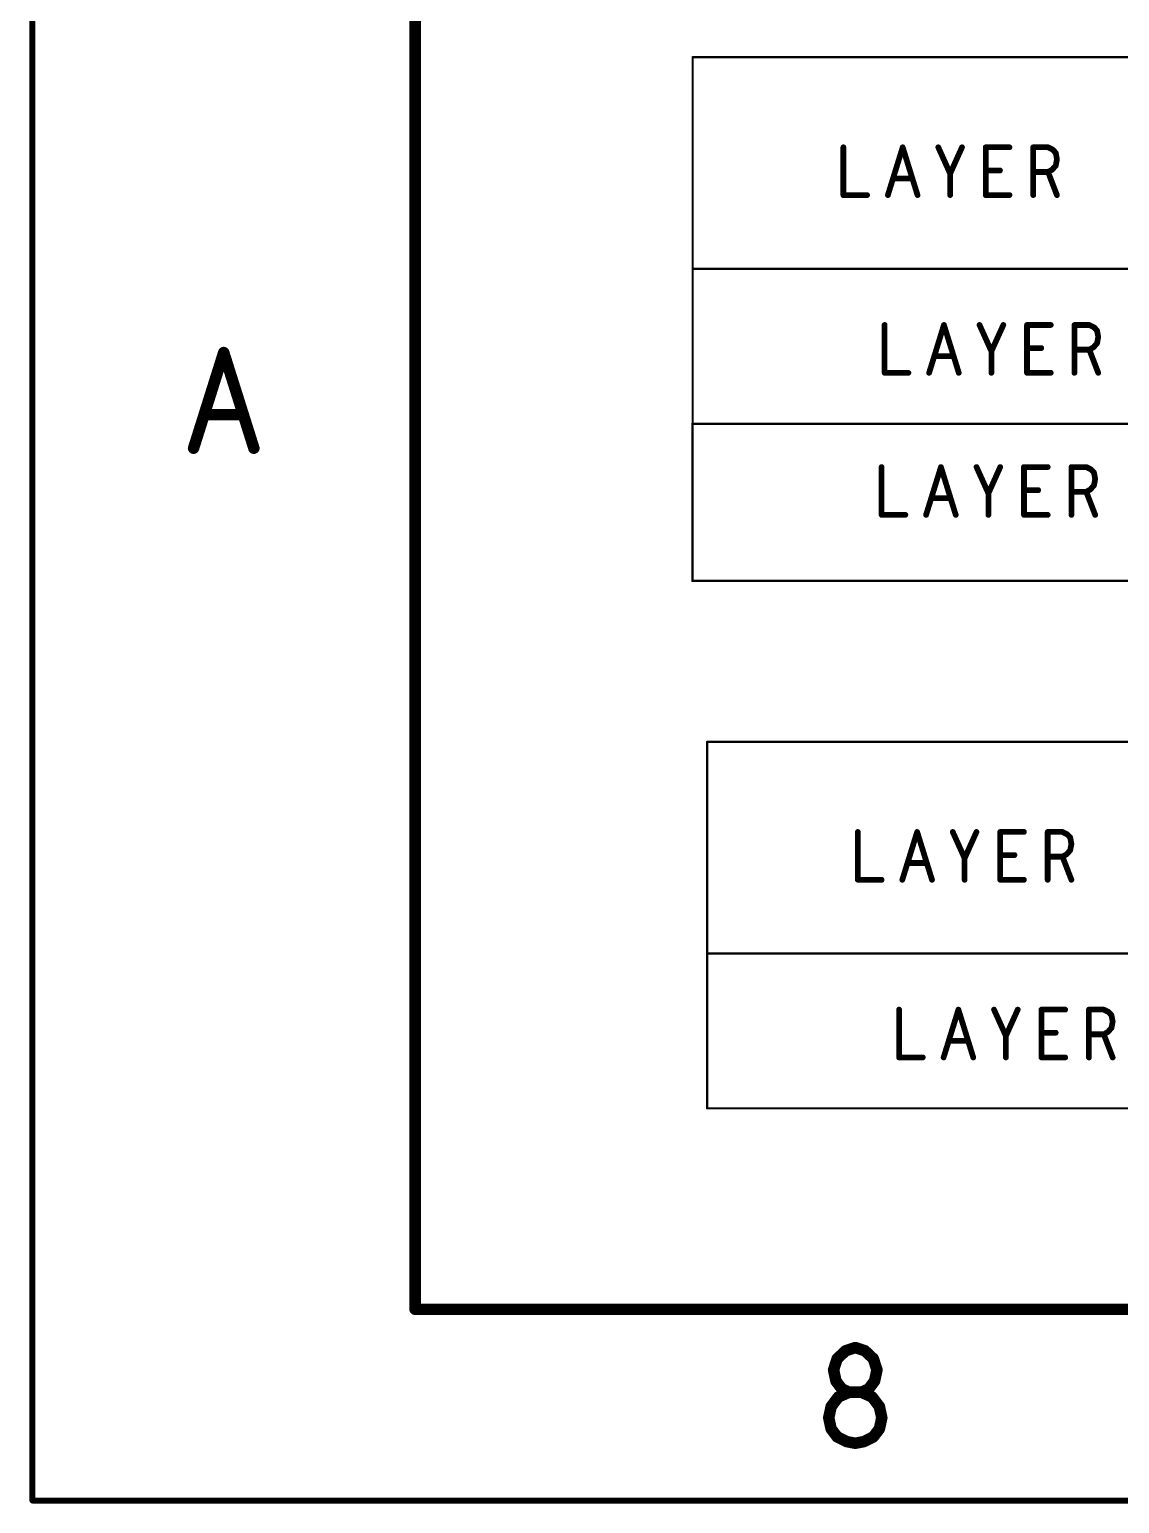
# Model space of a CAD drawing. Extents: x -14.2 to 19.9, y -5.2 to 16.9.
# Drawn here: x -14.157 to -11.309, y -5.155 to -1.303 of the extents above; entities that cross this region are included whole.
import ezdxf

# ---------------------------------------------------------------- set-up
doc = ezdxf.new("R2010")
doc.units = 0
doc.layers.get('0').update_dxf_attribs({"linetype": 'CONTINUOUS'})
doc.layers.add('FAB', color=2, linetype='CONTINUOUS')

# ---------------------------------------------------------------- blocks, each defined once
blk = doc.blocks.new('ROUND_1')
at = {"const_width": 0.003}
blk.add_lwpolyline([(-0.0015, 0, 1), (0.0015, 0, 1)], format="xyb", close=True, dxfattribs=at)
blk = doc.blocks.new('ROUND_138')
at = {"const_width": 0.015}
blk.add_lwpolyline([(-0.0075, 0, 1), (0.0075, 0, 1)], format="xyb", close=True, dxfattribs=at)
blk = doc.blocks.new('ROUND_105')
at = {"const_width": 0.0075}
blk.add_lwpolyline([(-0.00375, 0, 1), (0.00375, 0, 1)], format="xyb", close=True, dxfattribs=at)

msp = doc.modelspace()

# ---------------------------------------------------------------- linework, layer by layer
at = {"layer": 'FAB'}
for points, const_width in [([(-14.1499, -5.1472), (-14.1499, 16.8528)], 0.015), ([(-13.1499, 16.3528), (-13.1499, -4.6472)], 0.03), ([(-2.0097, -1.3757), (-12.4247, -1.3757)], 0.006), ([(-12.4247, -1.3757), (-12.4247, -2.3333)], 0.006), ([(-12.031, -1.611), (-12.031, -1.736)], 0.015), ([(-11.9147, -1.736), (-11.876, -1.611)], 0.015), ([(-11.876, -1.611), (-11.8372, -1.736)], 0.015), ([(-11.752, -1.6798), (-11.783, -1.611)], 0.015), ([(-11.721, -1.611), (-11.752, -1.6798)], 0.015), ([(-11.659, -1.736), (-11.659, -1.611)], 0.015), ([(-11.659, -1.611), (-11.597, -1.611)], 0.015), ([(-11.535, -1.736), (-11.535, -1.611)], 0.015), ([(-11.535, -1.611), (-11.4962, -1.611)], 0.015), ([(-11.4962, -1.611), (-11.4838, -1.6173)], 0.015), ([(-11.4838, -1.6173), (-11.4761, -1.6256)], 0.015), ([(-11.4761, -1.659), (-11.4854, -1.6694)], 0.015), ([(-11.4761, -1.6256), (-11.473, -1.6423)], 0.015), ([(-11.473, -1.6423), (-11.4761, -1.659)], 0.015), ([(-11.8512, -1.6923), (-11.9008, -1.6923)], 0.015), ([(-11.752, -1.736), (-11.752, -1.6798)], 0.015), ([(-11.6218, -1.6715), (-11.659, -1.6715)], 0.015), ([(-11.4962, -1.6756), (-11.535, -1.6756)], 0.015), ([(-11.4854, -1.6694), (-11.4962, -1.6756)], 0.015), ([(-11.4962, -1.6756), (-11.473, -1.736)], 0.015), ([(-12.031, -1.736), (-11.969, -1.736)], 0.015), ([(-11.597, -1.736), (-11.659, -1.736)], 0.015), ([(-12.4214, -1.9286), (-2.0084, -1.9286)], 0.006), ([(-11.9232, -2.0753), (-11.9232, -2.2003)], 0.015), ([(-11.8069, -2.2003), (-11.7682, -2.0753)], 0.015), ([(-11.7682, -2.0753), (-11.7294, -2.2003)], 0.015), ([(-11.6442, -2.144), (-11.6752, -2.0753)], 0.015), ([(-11.6131, -2.0753), (-11.6442, -2.144)], 0.015), ([(-11.5512, -2.2003), (-11.5512, -2.0753)], 0.015), ([(-11.5512, -2.0753), (-11.4891, -2.0753)], 0.015), ([(-11.4272, -2.2003), (-11.4272, -2.0753)], 0.015), ([(-11.4272, -2.0753), (-11.3884, -2.0753)], 0.015), ([(-11.3884, -2.0753), (-11.376, -2.0815)], 0.015), ([(-11.376, -2.0815), (-11.3682, -2.0898)], 0.015), ([(-11.3682, -2.1232), (-11.3775, -2.1336)], 0.015), ([(-11.3682, -2.0898), (-11.3651, -2.1065)], 0.015), ([(-11.3651, -2.1065), (-11.3682, -2.1232)], 0.015), ([(-13.7287, -2.3973), (-13.6499, -2.1473)], 0.03), ([(-13.6499, -2.1473), (-13.5711, -2.3973)], 0.03), ([(-11.7434, -2.1565), (-11.793, -2.1565)], 0.015), ([(-11.6442, -2.2003), (-11.6442, -2.144)], 0.015), ([(-11.5139, -2.1357), (-11.5512, -2.1357)], 0.015), ([(-11.3884, -2.1398), (-11.4272, -2.1398)], 0.015), ([(-11.3775, -2.1336), (-11.3884, -2.1398)], 0.015), ([(-11.3884, -2.1398), (-11.3651, -2.2003)], 0.015), ([(-11.9232, -2.2003), (-11.8611, -2.2003)], 0.015), ([(-11.4891, -2.2003), (-11.5512, -2.2003)], 0.015), ([(-13.5995, -2.3098), (-13.7003, -2.3098)], 0.03), ([(-12.4247, -2.3333), (-12.4252, -2.3333)], 0.006), ([(-12.4252, -2.3333), (-12.4252, -2.7441)], 0.006), ([(-12.4247, -2.3333), (-10.3177, -2.3333)], 0.006), ([(-11.9311, -2.4465), (-11.9311, -2.5715)], 0.015), ([(-11.8149, -2.5715), (-11.7761, -2.4465)], 0.015), ([(-11.7761, -2.4465), (-11.7374, -2.5715)], 0.015), ([(-11.6521, -2.5153), (-11.6831, -2.4465)], 0.015), ([(-11.6211, -2.4465), (-11.6521, -2.5153)], 0.015), ([(-11.5591, -2.5715), (-11.5591, -2.4465)], 0.015), ([(-11.5591, -2.4465), (-11.4971, -2.4465)], 0.015), ([(-11.4351, -2.5715), (-11.4351, -2.4465)], 0.015), ([(-11.4351, -2.4465), (-11.3964, -2.4465)], 0.015), ([(-11.3964, -2.4465), (-11.384, -2.4528)], 0.015), ([(-11.384, -2.4528), (-11.3762, -2.4611)], 0.015), ([(-11.3762, -2.4611), (-11.3731, -2.4778)], 0.015), ([(-11.5219, -2.5069), (-11.5591, -2.5069)], 0.015), ([(-11.3855, -2.5049), (-11.3964, -2.5111)], 0.015), ([(-11.3762, -2.4944), (-11.3855, -2.5049)], 0.015), ([(-11.3731, -2.4778), (-11.3762, -2.4944)], 0.015), ([(-11.7513, -2.5278), (-11.8009, -2.5278)], 0.015), ([(-11.6521, -2.5715), (-11.6521, -2.5153)], 0.015), ([(-11.3964, -2.5111), (-11.4351, -2.5111)], 0.015), ([(-11.3964, -2.5111), (-11.3731, -2.5715)], 0.015), ([(-11.9311, -2.5715), (-11.8691, -2.5715)], 0.015), ([(-11.4971, -2.5715), (-11.5591, -2.5715)], 0.015), ([(-12.4252, -2.7441), (-2.0065, -2.7441)], 0.006), ([(-1.9719, -3.1646), (-12.3869, -3.1646)], 0.006), ([(-12.3869, -3.1646), (-12.3869, -4.1222)], 0.006), ([(-11.9932, -3.4), (-11.9932, -3.525)], 0.015), ([(-11.877, -3.525), (-11.8382, -3.4)], 0.015), ([(-11.8382, -3.4), (-11.7994, -3.525)], 0.015), ([(-11.7142, -3.4687), (-11.7452, -3.4)], 0.015), ([(-11.6832, -3.4), (-11.7142, -3.4687)], 0.015), ([(-11.6212, -3.525), (-11.6212, -3.4)], 0.015), ([(-11.6212, -3.4), (-11.5592, -3.4)], 0.015), ([(-11.4972, -3.525), (-11.4972, -3.4)], 0.015), ([(-11.4972, -3.4), (-11.4585, -3.4)], 0.015), ([(-11.4585, -3.4), (-11.4461, -3.4062)], 0.015), ([(-11.4461, -3.4062), (-11.4383, -3.4146)], 0.015), ([(-11.4383, -3.4146), (-11.4352, -3.4312)], 0.015), ([(-11.4352, -3.4312), (-11.4383, -3.4479)], 0.015), ([(-11.7142, -3.525), (-11.7142, -3.4687)], 0.015), ([(-11.584, -3.4604), (-11.6212, -3.4604)], 0.015), ([(-11.4585, -3.4646), (-11.4972, -3.4646)], 0.015), ([(-11.4476, -3.4583), (-11.4585, -3.4646)], 0.015), ([(-11.4585, -3.4646), (-11.4352, -3.525)], 0.015), ([(-11.4383, -3.4479), (-11.4476, -3.4583)], 0.015), ([(-11.8134, -3.4812), (-11.863, -3.4812)], 0.015), ([(-11.9932, -3.525), (-11.9312, -3.525)], 0.015), ([(-11.5592, -3.525), (-11.6212, -3.525)], 0.015), ([(-12.3836, -3.7175), (-1.9707, -3.7175)], 0.006), ([(-11.8854, -3.8642), (-11.8854, -3.9892)], 0.015), ([(-11.7691, -3.9892), (-11.7304, -3.8642)], 0.015), ([(-11.7304, -3.8642), (-11.6916, -3.9892)], 0.015), ([(-11.6064, -3.933), (-11.6374, -3.8642)], 0.015), ([(-11.5754, -3.8642), (-11.6064, -3.933)], 0.015), ([(-11.5134, -3.9892), (-11.5134, -3.8642)], 0.015), ([(-11.5134, -3.8642), (-11.4514, -3.8642)], 0.015), ([(-11.3894, -3.9892), (-11.3894, -3.8642)], 0.015), ([(-11.3894, -3.8642), (-11.3506, -3.8642)], 0.015), ([(-11.3506, -3.8642), (-11.3382, -3.8705)], 0.015), ([(-11.3382, -3.8705), (-11.3305, -3.8788)], 0.015), ([(-11.3305, -3.8788), (-11.3274, -3.8955)], 0.015), ([(-11.3274, -3.8955), (-11.3305, -3.9121)], 0.015), ([(-11.6064, -3.9892), (-11.6064, -3.933)], 0.015), ([(-11.4762, -3.9246), (-11.5134, -3.9246)], 0.015), ([(-11.3506, -3.9288), (-11.3894, -3.9288)], 0.015), ([(-11.3398, -3.9225), (-11.3506, -3.9288)], 0.015), ([(-11.3506, -3.9288), (-11.3274, -3.9892)], 0.015), ([(-11.3305, -3.9121), (-11.3398, -3.9225)], 0.015), ([(-11.7056, -3.9455), (-11.7552, -3.9455)], 0.015), ([(-11.8854, -3.9892), (-11.8234, -3.9892)], 0.015), ([(-11.4514, -3.9892), (-11.5134, -3.9892)], 0.015), ([(-12.3869, -4.1222), (-10.2799, -4.1222)], 0.006), ([(-13.1499, -4.6472), (18.8501, -4.6472)], 0.03), ([(-12.0251, -4.7556), (-11.9999, -4.7473)], 0.03), ([(-11.9999, -4.7473), (-11.9747, -4.7556)], 0.03), ([(-12.0566, -4.8056), (-12.0471, -4.7764)], 0.03), ([(-12.0471, -4.7764), (-12.0251, -4.7556)], 0.03), ([(-11.9747, -4.7556), (-11.9527, -4.7764)], 0.03), ([(-11.9527, -4.7764), (-11.9432, -4.8056)], 0.03), ([(-12.0503, -4.8348), (-12.0566, -4.8056)], 0.03), ([(-11.9432, -4.8056), (-11.9495, -4.8348)], 0.03), ([(-12.0346, -4.8556), (-12.0503, -4.8348)], 0.03), ([(-12.0156, -4.8639), (-12.044, -4.8764)], 0.03), ([(-12.0156, -4.8639), (-12.0346, -4.8556)], 0.03), ([(-11.9842, -4.8639), (-12.0156, -4.8639)], 0.03), ([(-11.9842, -4.8639), (-12.0156, -4.8639)], 0.03), ([(-11.9652, -4.8556), (-11.9842, -4.8639)], 0.03), ([(-11.9558, -4.8764), (-11.9842, -4.8639)], 0.03), ([(-11.9495, -4.8348), (-11.9652, -4.8556)], 0.03), ([(-12.0629, -4.9014), (-12.0692, -4.9306)], 0.03), ([(-12.044, -4.8764), (-12.0629, -4.9014)], 0.03), ([(-11.9369, -4.9014), (-11.9558, -4.8764)], 0.03), ([(-11.9306, -4.9306), (-11.9369, -4.9014)], 0.03), ([(-12.0692, -4.9306), (-12.0629, -4.9598)], 0.03), ([(-11.9369, -4.9598), (-11.9306, -4.9306)], 0.03), ([(-12.0629, -4.9598), (-12.0471, -4.9806)], 0.03), ([(-12.0471, -4.9806), (-12.0219, -4.9931)], 0.03), ([(-11.9779, -4.9931), (-11.9527, -4.9806)], 0.03), ([(-11.9527, -4.9806), (-11.9369, -4.9598)], 0.03), ([(-12.0219, -4.9931), (-11.9999, -4.9973)], 0.03), ([(-11.9999, -4.9973), (-11.9779, -4.9931)], 0.03), ([(19.8501, -5.1472), (-14.1499, -5.1472)], 0.015)]:
    msp.add_lwpolyline(points, dxfattribs=dict(at, const_width=const_width))

# ---------------------------------------------------------------- block references
for name, p in [('ROUND_1', (-12.4247, -1.3757)), ('ROUND_1', (-12.4247, -1.3757)), ('ROUND_105', (-12.031, -1.611)), ('ROUND_105', (-11.876, -1.611)), ('ROUND_105', (-11.876, -1.611)), ('ROUND_105', (-11.783, -1.611)), ('ROUND_105', (-11.721, -1.611)), ('ROUND_105', (-11.659, -1.611)), ('ROUND_105', (-11.659, -1.611)), ('ROUND_105', (-11.597, -1.611)), ('ROUND_105', (-11.535, -1.611)), ('ROUND_105', (-11.535, -1.611)), ('ROUND_105', (-11.4962, -1.611)), ('ROUND_105', (-11.4962, -1.611)), ('ROUND_105', (-11.4838, -1.6173)), ('ROUND_105', (-11.4838, -1.6173)), ('ROUND_105', (-11.4761, -1.6256)), ('ROUND_105', (-11.4761, -1.6256)), ('ROUND_105', (-11.4761, -1.659)), ('ROUND_105', (-11.4761, -1.659)), ('ROUND_105', (-11.473, -1.6423)), ('ROUND_105', (-11.473, -1.6423)), ('ROUND_105', (-11.9008, -1.6923)), ('ROUND_105', (-11.8512, -1.6923)), ('ROUND_105', (-11.752, -1.6798)), ('ROUND_105', (-11.752, -1.6798)), ('ROUND_105', (-11.752, -1.6798)), ('ROUND_105', (-11.659, -1.6715)), ('ROUND_105', (-11.6218, -1.6715)), ('ROUND_105', (-11.535, -1.6756)), ('ROUND_105', (-11.4962, -1.6756)), ('ROUND_105', (-11.4962, -1.6756)), ('ROUND_105', (-11.4962, -1.6756)), ('ROUND_105', (-11.4854, -1.6694)), ('ROUND_105', (-11.4854, -1.6694)), ('ROUND_105', (-12.031, -1.736)), ('ROUND_105', (-12.031, -1.736)), ('ROUND_105', (-11.969, -1.736)), ('ROUND_105', (-11.9147, -1.736)), ('ROUND_105', (-11.8372, -1.736)), ('ROUND_105', (-11.752, -1.736)), ('ROUND_105', (-11.659, -1.736)), ('ROUND_105', (-11.659, -1.736)), ('ROUND_105', (-11.597, -1.736)), ('ROUND_105', (-11.535, -1.736)), ('ROUND_105', (-11.473, -1.736)), ('ROUND_1', (-12.4214, -1.9286)), ('ROUND_105', (-11.9232, -2.0753)), ('ROUND_105', (-11.7682, -2.0753)), ('ROUND_105', (-11.7682, -2.0753)), ('ROUND_105', (-11.6752, -2.0753)), ('ROUND_105', (-11.6131, -2.0753)), ('ROUND_105', (-11.5512, -2.0753)), ('ROUND_105', (-11.5512, -2.0753)), ('ROUND_105', (-11.4891, -2.0753)), ('ROUND_105', (-11.4272, -2.0753)), ('ROUND_105', (-11.4272, -2.0753)), ('ROUND_105', (-11.3884, -2.0753)), ('ROUND_105', (-11.3884, -2.0753)), ('ROUND_105', (-11.376, -2.0815)), ('ROUND_105', (-11.376, -2.0815)), ('ROUND_105', (-11.3682, -2.0898)), ('ROUND_105', (-11.3682, -2.0898)), ('ROUND_105', (-11.3682, -2.1232)), ('ROUND_105', (-11.3682, -2.1232)), ('ROUND_105', (-11.3651, -2.1065)), ('ROUND_105', (-11.3651, -2.1065)), ('ROUND_138', (-13.6499, -2.1473)), ('ROUND_138', (-13.6499, -2.1473)), ('ROUND_105', (-11.793, -2.1565)), ('ROUND_105', (-11.7434, -2.1565)), ('ROUND_105', (-11.6442, -2.144)), ('ROUND_105', (-11.6442, -2.144)), ('ROUND_105', (-11.6442, -2.144)), ('ROUND_105', (-11.5512, -2.1357)), ('ROUND_105', (-11.5139, -2.1357)), ('ROUND_105', (-11.4272, -2.1398)), ('ROUND_105', (-11.3884, -2.1398)), ('ROUND_105', (-11.3884, -2.1398)), ('ROUND_105', (-11.3884, -2.1398)), ('ROUND_105', (-11.3775, -2.1336)), ('ROUND_105', (-11.3775, -2.1336)), ('ROUND_105', (-11.9232, -2.2003)), ('ROUND_105', (-11.9232, -2.2003)), ('ROUND_105', (-11.8611, -2.2003)), ('ROUND_105', (-11.8069, -2.2003)), ('ROUND_105', (-11.7294, -2.2003)), ('ROUND_105', (-11.6442, -2.2003)), ('ROUND_105', (-11.5512, -2.2003)), ('ROUND_105', (-11.5512, -2.2003)), ('ROUND_105', (-11.4891, -2.2003)), ('ROUND_105', (-11.4272, -2.2003)), ('ROUND_105', (-11.3651, -2.2003)), ('ROUND_138', (-13.7003, -2.3098)), ('ROUND_138', (-13.5995, -2.3098)), ('ROUND_1', (-12.4252, -2.3333)), ('ROUND_1', (-12.4252, -2.3333)), ('ROUND_1', (-12.4247, -2.3333)), ('ROUND_1', (-12.4247, -2.3333)), ('ROUND_1', (-12.4247, -2.3333)), ('ROUND_138', (-13.7287, -2.3973)), ('ROUND_138', (-13.5711, -2.3973)), ('ROUND_105', (-11.9311, -2.4465)), ('ROUND_105', (-11.7761, -2.4465)), ('ROUND_105', (-11.7761, -2.4465)), ('ROUND_105', (-11.6831, -2.4465)), ('ROUND_105', (-11.6211, -2.4465)), ('ROUND_105', (-11.5591, -2.4465)), ('ROUND_105', (-11.5591, -2.4465)), ('ROUND_105', (-11.4971, -2.4465)), ('ROUND_105', (-11.4351, -2.4465)), ('ROUND_105', (-11.4351, -2.4465)), ('ROUND_105', (-11.3964, -2.4465)), ('ROUND_105', (-11.3964, -2.4465)), ('ROUND_105', (-11.384, -2.4528)), ('ROUND_105', (-11.384, -2.4528)), ('ROUND_105', (-11.3762, -2.4611)), ('ROUND_105', (-11.3762, -2.4611)), ('ROUND_105', (-11.5591, -2.5069)), ('ROUND_105', (-11.5219, -2.5069)), ('ROUND_105', (-11.3855, -2.5049)), ('ROUND_105', (-11.3855, -2.5049)), ('ROUND_105', (-11.3762, -2.4944)), ('ROUND_105', (-11.3762, -2.4944)), ('ROUND_105', (-11.3731, -2.4778)), ('ROUND_105', (-11.3731, -2.4778)), ('ROUND_105', (-11.8009, -2.5278)), ('ROUND_105', (-11.7513, -2.5278)), ('ROUND_105', (-11.6521, -2.5153)), ('ROUND_105', (-11.6521, -2.5153)), ('ROUND_105', (-11.6521, -2.5153)), ('ROUND_105', (-11.4351, -2.5111)), ('ROUND_105', (-11.3964, -2.5111)), ('ROUND_105', (-11.3964, -2.5111)), ('ROUND_105', (-11.3964, -2.5111)), ('ROUND_105', (-11.9311, -2.5715)), ('ROUND_105', (-11.9311, -2.5715)), ('ROUND_105', (-11.8691, -2.5715)), ('ROUND_105', (-11.8149, -2.5715)), ('ROUND_105', (-11.7374, -2.5715)), ('ROUND_105', (-11.6521, -2.5715)), ('ROUND_105', (-11.5591, -2.5715)), ('ROUND_105', (-11.5591, -2.5715)), ('ROUND_105', (-11.4971, -2.5715)), ('ROUND_105', (-11.4351, -2.5715)), ('ROUND_105', (-11.3731, -2.5715)), ('ROUND_1', (-12.4252, -2.7441)), ('ROUND_1', (-12.4252, -2.7441)), ('ROUND_1', (-12.3869, -3.1646)), ('ROUND_1', (-12.3869, -3.1646)), ('ROUND_105', (-11.9932, -3.4)), ('ROUND_105', (-11.8382, -3.4)), ('ROUND_105', (-11.8382, -3.4)), ('ROUND_105', (-11.7452, -3.4)), ('ROUND_105', (-11.6832, -3.4)), ('ROUND_105', (-11.6212, -3.4)), ('ROUND_105', (-11.6212, -3.4)), ('ROUND_105', (-11.5592, -3.4)), ('ROUND_105', (-11.4972, -3.4)), ('ROUND_105', (-11.4972, -3.4)), ('ROUND_105', (-11.4585, -3.4)), ('ROUND_105', (-11.4585, -3.4)), ('ROUND_105', (-11.4461, -3.4062)), ('ROUND_105', (-11.4461, -3.4062)), ('ROUND_105', (-11.4383, -3.4146)), ('ROUND_105', (-11.4383, -3.4146)), ('ROUND_105', (-11.4352, -3.4312)), ('ROUND_105', (-11.4352, -3.4312)), ('ROUND_105', (-11.7142, -3.4687)), ('ROUND_105', (-11.7142, -3.4687)), ('ROUND_105', (-11.7142, -3.4687)), ('ROUND_105', (-11.6212, -3.4604)), ('ROUND_105', (-11.584, -3.4604)), ('ROUND_105', (-11.4972, -3.4646)), ('ROUND_105', (-11.4585, -3.4646)), ('ROUND_105', (-11.4585, -3.4646)), ('ROUND_105', (-11.4585, -3.4646)), ('ROUND_105', (-11.4476, -3.4583)), ('ROUND_105', (-11.4476, -3.4583)), ('ROUND_105', (-11.4383, -3.4479)), ('ROUND_105', (-11.4383, -3.4479)), ('ROUND_105', (-11.863, -3.4812)), ('ROUND_105', (-11.8134, -3.4812)), ('ROUND_105', (-11.9932, -3.525)), ('ROUND_105', (-11.9932, -3.525)), ('ROUND_105', (-11.9312, -3.525)), ('ROUND_105', (-11.877, -3.525)), ('ROUND_105', (-11.7994, -3.525)), ('ROUND_105', (-11.7142, -3.525)), ('ROUND_105', (-11.6212, -3.525)), ('ROUND_105', (-11.6212, -3.525)), ('ROUND_105', (-11.5592, -3.525)), ('ROUND_105', (-11.4972, -3.525)), ('ROUND_105', (-11.4352, -3.525)), ('ROUND_1', (-12.3836, -3.7175)), ('ROUND_105', (-11.8854, -3.8642)), ('ROUND_105', (-11.7304, -3.8642)), ('ROUND_105', (-11.7304, -3.8642)), ('ROUND_105', (-11.6374, -3.8642)), ('ROUND_105', (-11.5754, -3.8642)), ('ROUND_105', (-11.5134, -3.8642)), ('ROUND_105', (-11.5134, -3.8642)), ('ROUND_105', (-11.4514, -3.8642)), ('ROUND_105', (-11.3894, -3.8642)), ('ROUND_105', (-11.3894, -3.8642)), ('ROUND_105', (-11.3506, -3.8642)), ('ROUND_105', (-11.3506, -3.8642)), ('ROUND_105', (-11.3382, -3.8705)), ('ROUND_105', (-11.3382, -3.8705)), ('ROUND_105', (-11.3305, -3.8788)), ('ROUND_105', (-11.3305, -3.8788)), ('ROUND_105', (-11.3274, -3.8955)), ('ROUND_105', (-11.3274, -3.8955)), ('ROUND_105', (-11.6064, -3.933)), ('ROUND_105', (-11.6064, -3.933)), ('ROUND_105', (-11.6064, -3.933)), ('ROUND_105', (-11.5134, -3.9246)), ('ROUND_105', (-11.4762, -3.9246)), ('ROUND_105', (-11.3894, -3.9288)), ('ROUND_105', (-11.3506, -3.9288)), ('ROUND_105', (-11.3506, -3.9288)), ('ROUND_105', (-11.3506, -3.9288)), ('ROUND_105', (-11.3398, -3.9225)), ('ROUND_105', (-11.3398, -3.9225)), ('ROUND_105', (-11.3305, -3.9121)), ('ROUND_105', (-11.3305, -3.9121)), ('ROUND_105', (-11.7552, -3.9455)), ('ROUND_105', (-11.7056, -3.9455)), ('ROUND_105', (-11.8854, -3.9892)), ('ROUND_105', (-11.8854, -3.9892)), ('ROUND_105', (-11.8234, -3.9892)), ('ROUND_105', (-11.7691, -3.9892)), ('ROUND_105', (-11.6916, -3.9892)), ('ROUND_105', (-11.6064, -3.9892)), ('ROUND_105', (-11.5134, -3.9892)), ('ROUND_105', (-11.5134, -3.9892)), ('ROUND_105', (-11.4514, -3.9892)), ('ROUND_105', (-11.3894, -3.9892)), ('ROUND_105', (-11.3274, -3.9892)), ('ROUND_1', (-12.3869, -4.1222)), ('ROUND_1', (-12.3869, -4.1222)), ('ROUND_138', (-13.1499, -4.6472)), ('ROUND_138', (-13.1499, -4.6472)), ('ROUND_138', (-11.9999, -4.7473)), ('ROUND_138', (-11.9999, -4.7473)), ('ROUND_138', (-12.0471, -4.7764)), ('ROUND_138', (-12.0471, -4.7764)), ('ROUND_138', (-12.0251, -4.7556)), ('ROUND_138', (-12.0251, -4.7556)), ('ROUND_138', (-11.9747, -4.7556)), ('ROUND_138', (-11.9747, -4.7556)), ('ROUND_138', (-11.9527, -4.7764)), ('ROUND_138', (-11.9527, -4.7764)), ('ROUND_138', (-12.0566, -4.8056)), ('ROUND_138', (-12.0566, -4.8056)), ('ROUND_138', (-11.9432, -4.8056)), ('ROUND_138', (-11.9432, -4.8056)), ('ROUND_138', (-12.0503, -4.8348)), ('ROUND_138', (-12.0503, -4.8348)), ('ROUND_138', (-12.0346, -4.8556)), ('ROUND_138', (-12.0346, -4.8556)), ('ROUND_138', (-12.0156, -4.8639)), ('ROUND_138', (-12.0156, -4.8639)), ('ROUND_138', (-12.0156, -4.8639)), ('ROUND_138', (-12.0156, -4.8639)), ('ROUND_138', (-11.9842, -4.8639)), ('ROUND_138', (-11.9842, -4.8639)), ('ROUND_138', (-11.9842, -4.8639)), ('ROUND_138', (-11.9842, -4.8639)), ('ROUND_138', (-11.9652, -4.8556)), ('ROUND_138', (-11.9652, -4.8556)), ('ROUND_138', (-11.9495, -4.8348)), ('ROUND_138', (-11.9495, -4.8348)), ('ROUND_138', (-12.0629, -4.9014)), ('ROUND_138', (-12.0629, -4.9014)), ('ROUND_138', (-12.044, -4.8764)), ('ROUND_138', (-12.044, -4.8764)), ('ROUND_138', (-11.9558, -4.8764)), ('ROUND_138', (-11.9558, -4.8764)), ('ROUND_138', (-11.9369, -4.9014)), ('ROUND_138', (-11.9369, -4.9014)), ('ROUND_138', (-12.0692, -4.9306)), ('ROUND_138', (-12.0692, -4.9306)), ('ROUND_138', (-11.9306, -4.9306)), ('ROUND_138', (-11.9306, -4.9306)), ('ROUND_138', (-12.0629, -4.9598)), ('ROUND_138', (-12.0629, -4.9598)), ('ROUND_138', (-12.0471, -4.9806)), ('ROUND_138', (-12.0471, -4.9806)), ('ROUND_138', (-11.9527, -4.9806)), ('ROUND_138', (-11.9527, -4.9806)), ('ROUND_138', (-11.9369, -4.9598)), ('ROUND_138', (-11.9369, -4.9598)), ('ROUND_138', (-12.0219, -4.9931)), ('ROUND_138', (-12.0219, -4.9931)), ('ROUND_138', (-11.9999, -4.9973)), ('ROUND_138', (-11.9999, -4.9973)), ('ROUND_138', (-11.9779, -4.9931)), ('ROUND_138', (-11.9779, -4.9931)), ('ROUND_105', (-14.1499, -5.1472)), ('ROUND_105', (-14.1499, -5.1472))]:
    msp.add_blockref(name, p, dxfattribs=at)

doc.saveas('drawing.dxf')
